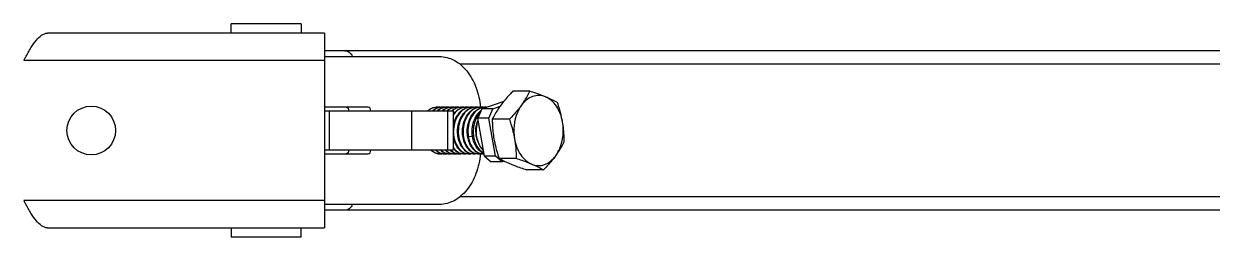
# Model space of a CAD drawing. Extents: x 1382187 to 1725648, y 860327 to 1571294.
# Drawn here: x 1525895 to 1528394, y 1227629 to 1228077 of the extents above; entities that cross this region are included whole.
import ezdxf

# ---------------------------------------------------------------- set-up
doc = ezdxf.new("R2010")
doc.units = 0
doc.header["$LTSCALE"] = 1000
doc.header["$MEASUREMENT"] = 0

msp = doc.modelspace()

# ---------------------------------------------------------------- linework, layer by layer
for p, q in [((1526478.8, 1228077.1), (1526331.6, 1228077.1)), ((1526331.6, 1228057.4), (1526331.6, 1228077.1)), ((1526478.8, 1228077.1), (1526478.8, 1228057.4)), ((1526527.8, 1228057.4), (1525945.4, 1228057.4)), ((1526527.8, 1228057.4), (1526527.8, 1227648.6)), ((1526527.8, 1228000.2), (1525895.3, 1228000.2)), ((1529313, 1228020.6), (1526527.8, 1228020.6)), ((1526527.8, 1228008.4), (1526769.5, 1228008.4)), ((1529192.1, 1227992), (1526812.3, 1227992)), ((1526959.5, 1227935.5), (1526923.6, 1227935.5)), ((1526619.1, 1227902.1), (1526527.8, 1227902.1)), ((1526858.3, 1227898.5), (1526905.1, 1227914.9)), ((1526881.4, 1227898.5), (1526896.7, 1227903.9)), ((1526798.8, 1227893.9), (1526527.8, 1227893.9)), ((1526537.8, 1227812.1), (1526537.8, 1227893.9)), ((1526711.2, 1227812.1), (1526711.2, 1227893.9)), ((1526786.8, 1227812.1), (1526786.8, 1227893.9)), ((1526798.8, 1227812.1), (1526798.8, 1227893.9)), ((1526858.3, 1227898.5), (1526849.8, 1227878.7)), ((1526873, 1227878.7), (1526849.8, 1227878.7)), ((1526863.7, 1227799.3), (1526849.8, 1227878.7)), ((1526881.4, 1227898.5), (1526858.3, 1227898.5)), ((1526873, 1227878.7), (1526881.4, 1227898.5)), ((1526886.8, 1227799.3), (1526873, 1227878.7)), ((1526916.2, 1227876.6), (1526880.3, 1227876.6)), ((1526829.9, 1227839.8), (1526838.4, 1227841.9)), ((1526527.8, 1227812.1), (1526798.8, 1227812.1)), ((1526527.8, 1227803.9), (1526619.1, 1227803.9)), ((1526886.8, 1227799.3), (1526863.7, 1227799.3)), ((1526863.7, 1227799.3), (1526877.7, 1227787.4)), ((1526900.8, 1227787.4), (1526877.7, 1227787.4)), ((1526900.8, 1227787.4), (1526886.8, 1227799.3)), ((1526930.6, 1227794.1), (1526894.7, 1227794.1)), ((1526905, 1227788.9), (1526900.8, 1227787.4)), ((1526988.3, 1227770.5), (1526952.5, 1227770.5)), ((1526527.8, 1227705.8), (1525895.3, 1227705.8)), ((1529192.1, 1227714), (1526812.3, 1227714)), ((1526769.5, 1227697.6), (1526527.8, 1227697.6)), ((1529313, 1227685.4), (1526527.8, 1227685.4)), ((1525945.4, 1227648.6), (1526527.8, 1227648.6)), ((1526331.6, 1227648.6), (1526331.6, 1227628.9)), ((1526478.8, 1227628.9), (1526331.6, 1227628.9)), ((1526478.8, 1227628.9), (1526478.8, 1227648.6))]:
    msp.add_line(p, q)
msp.add_circle((1526037.2, 1227853), 51.1)
for centre, radius, start, end in [((1526182.7, 1227847.4), 325.5, 150.7378, 152.0022), ((1526764.2, 1227873.5), 28.6, 105.9619, 108.4588), ((1526765.6, 1227873), 29.1, 108.4603, 110.6754), ((1526765.1, 1227875.1), 26.9, 92.6981, 95.2477), ((1526765.1, 1227875.2), 26.9, 90.008, 92.6973), ((1526765.1, 1227875), 27.1, 80.0725, 89.9827), ((1526774.3, 1227873.5), 28.6, 105.9611, 108.4587), ((1526775.7, 1227873), 29.1, 108.4602, 110.6744), ((1526775.2, 1227875.2), 26.9, 89.9975, 92.695), ((1526775.2, 1227875), 27.1, 80.1241, 89.9724), ((1526784.4, 1227873.5), 28.6, 105.9615, 108.4587), ((1526785.9, 1227873), 29.1, 108.4602, 110.6742), ((1526785.4, 1227875.2), 26.9, 90.011, 92.6839), ((1526785.3, 1227875), 27.1, 80.1633, 89.9862), ((1526794.5, 1227873.5), 28.6, 105.9624, 108.4588), ((1526796, 1227873), 29.1, 108.4603, 110.6751), ((1526795.5, 1227875.1), 26.9, 92.6985, 95.2581), ((1526795.5, 1227875.2), 26.9, 90.005, 92.6978), ((1526795.5, 1227875), 27.1, 80.0816, 89.9797), ((1526804.7, 1227873.5), 28.6, 105.9612, 108.4587), ((1526806.1, 1227873), 29.1, 108.4602, 110.6743), ((1526805.6, 1227875.2), 26.9, 90.0011, 92.692), ((1526805.6, 1227875), 27.1, 80.141, 89.976), ((1526814.8, 1227873.5), 28.6, 105.9616, 108.4587), ((1526816.2, 1227873), 29.1, 108.4602, 110.6747), ((1526815.7, 1227875.1), 26.9, 92.6886, 95.2518), ((1526815.7, 1227875.2), 26.9, 90.008, 92.6878), ((1526815.7, 1227875), 27.1, 80.0747, 89.9827), ((1526824.9, 1227873.5), 28.6, 105.9612, 108.4587), ((1526826.3, 1227873), 29.1, 108.4603, 110.6749), ((1526825.8, 1227875.2), 26.9, 90.0004, 92.6959), ((1526825.8, 1227875), 27.1, 80.395, 89.9755), ((1526835.1, 1227873.3), 28.8, 108.117, 108.456), ((1526835, 1227873.5), 28.6, 105.9641, 108.119), ((1526836.5, 1227873), 29.1, 108.4602, 110.6741), ((1526835.9, 1227875.2), 26.9, 90.0063, 92.6857), ((1526835.9, 1227875), 27.1, 80.1504, 89.9814), ((1526845.1, 1227873.5), 28.6, 105.9619, 108.4587), ((1526846.6, 1227873), 29.1, 108.4602, 110.6754), ((1526846.1, 1227875.1), 26.9, 92.6938, 95.2451), ((1526846.1, 1227875.2), 26.9, 90.008, 92.693), ((1526846.1, 1227875), 27.1, 80.0711, 89.9827), ((1526855.3, 1227873.5), 28.6, 105.9611, 108.4587), ((1526856.7, 1227873), 29.1, 108.4602, 110.6746), ((1526856.2, 1227875.2), 26.9, 89.9973, 92.6949), ((1526856.2, 1227875), 27.1, 80.1078, 89.9722), ((1526865.4, 1227873.5), 28.6, 105.8298, 108.459), ((1526866.9, 1227872.9), 29.3, 108.4202, 110.7394), ((1526866.4, 1227875), 27, 92.8574, 95.2194), ((1526866.4, 1227875), 27, 90.0081, 92.8567), ((1526866.4, 1227875), 27.1, 86.5315, 90.0065), ((1526768.9, 1227865.6), 37.9, 129.7045, 131.528), ((1526770.4, 1227865.2), 38.3, 131.2696, 131.5925), ((1526809.1, 1227865.8), 37.5, 128.3867, 131.6033), ((1526810.7, 1227865.5), 37.9, 129.969, 131.5624), ((1526820.4, 1227866), 37.3, 127.6353, 131.5837), ((1526875.5, 1227850.8), 58.1, 172.211, 172.5185), ((1526861.7, 1227850.3), 54.3, 188.9818, 191.0323), ((1526872.1, 1227850.4), 54.6, 189.0333, 189.9567), ((1526892, 1227850.3), 54.3, 188.9052, 190.5042), ((1526903.8, 1227850.4), 65.9, 187.4386, 189.2614), ((1526891.5, 1227850.2), 53.8, 190.5055, 191.18), ((1526784.5, 1227836), 33.7, 225.4665, 228.8015), ((1526770.2, 1227826.3), 22.3, 266.7735, 270.0108), ((1526770.2, 1227826.5), 22.6, 270.0526, 281.0446), ((1526794.7, 1227836), 33.7, 225.4871, 228.7938), ((1526780.3, 1227826.3), 22.3, 266.7894, 270.0075), ((1526780.3, 1227826.5), 22.6, 270.049, 280.9977), ((1526804.8, 1227836), 33.7, 225.4659, 228.8093), ((1526790.4, 1227826.3), 22.3, 266.785, 269.9983), ((1526790.4, 1227826.5), 22.6, 270.0405, 281.0531), ((1526814.9, 1227836), 33.7, 225.4702, 228.7951), ((1526828, 1227838.8), 37.8, 219.2284, 222.3075), ((1526800.5, 1227826.3), 22.3, 266.7769, 270.0081), ((1526825.7, 1227836.7), 34.7, 222.2645, 228.752), ((1526800.5, 1227826.5), 22.6, 270.0497, 281.0016), ((1526810.7, 1227826.3), 22.3, 266.7867, 270.0021), ((1526810.6, 1227826.5), 22.6, 270.0437, 281.0051), ((1526820.8, 1227826.3), 22.3, 266.7795, 270.0015), ((1526820.8, 1227826.5), 22.6, 270.0437, 281.062), ((1526830.9, 1227826.3), 22.3, 266.7801, 270.0075), ((1526830.9, 1227826.5), 22.6, 270.049, 280.9954), ((1526841, 1227826.3), 22.3, 266.7856, 269.9966), ((1526841, 1227826.5), 22.6, 270.0384, 281.0179), ((1526851.1, 1227826.3), 22.3, 266.7743, 270.0077), ((1526851.1, 1227826.5), 22.6, 270.0498, 281.0645), ((1526861.2, 1227826.3), 22.3, 266.7845, 274.2112), ((1526182.7, 1227858.6), 325.5, 207.9978, 209.2622)]:
    msp.add_arc(centre, radius, start, end)
for points, knots in [([(1525898.8, 1228006.5), (1525902.5, 1228013.2), (1525909.8, 1228025.8), (1525922.4, 1228044.9), (1525936.2, 1228057.4), (1525945.4, 1228057.4)], [0, 0, 0, 0, 0.326101, 0.611119, 1, 1, 1, 1]), ([(1526570, 1228020.6), (1526573.3, 1228020.6), (1526580.5, 1228017.9), (1526584.8, 1228011.9), (1526586.6, 1228008.4)], [0, 0, 0, 0, 0.461863, 1, 1, 1, 1]), ([(1526769.5, 1228008.4), (1526780, 1228008.4), (1526802.3, 1228002.3), (1526829.3, 1227978.1), (1526848.1, 1227943.3), (1526854.1, 1227916.2), (1526855.4, 1227902)], [0, 0, 0, 0, 0.212085, 0.446759, 0.711828, 1, 1, 1, 1]), ([(1526923.6, 1227935.5), (1526921.3, 1227933.1), (1526912.3, 1227923.7), (1526903.9, 1227913.8), (1526898.2, 1227906)], [0, 0, 0, 0, 0.257895, 1, 1, 1, 1]), ([(1526941.6, 1227906), (1526943.4, 1227908.5), (1526950, 1227917.9), (1526955.7, 1227927.9), (1526959.5, 1227935.5)], [0, 0, 0, 0, 0.263099, 1, 1, 1, 1]), ([(1526992.1, 1227923.7), (1526987.8, 1227925.4), (1526978.7, 1227927.5), (1526964.6, 1227925.1), (1526951.7, 1227917.8), (1526944.7, 1227910.3), (1526941.6, 1227906)], [0, 0, 0, 0, 0.238229, 0.47528, 0.726056, 1, 1, 1, 1]), ([(1526992.1, 1227923.7), (1526989.6, 1227924.7), (1526978.8, 1227929), (1526967.9, 1227932.7), (1526959.5, 1227935.5)], [0, 0, 0, 0, 0.233658, 1, 1, 1, 1]), ([(1526572.9, 1227902.1), (1526574.5, 1227902.1), (1526577.9, 1227899.6), (1526578.7, 1227895.9), (1526578.7, 1227893.9)], [0, 0, 0, 0, 0.440239, 1, 1, 1, 1]), ([(1526624.9, 1227893.9), (1526624.9, 1227895.9), (1526624.2, 1227899.6), (1526620.7, 1227902.1), (1526619.1, 1227902.1)], [0, 0, 0, 0, 0.559761, 1, 1, 1, 1]), ([(1526744.7, 1227894.7), (1526745.5, 1227895.4), (1526748.7, 1227897.8), (1526752.3, 1227899.7), (1526755.1, 1227900.6)], [0, 0, 0, 0, 0.25881, 1, 1, 1, 1]), ([(1526755.3, 1227900.2), (1526754.4, 1227899.9), (1526750.8, 1227898.3), (1526747.4, 1227896), (1526745.2, 1227894)], [0, 0, 0, 0, 0.242679, 1, 1, 1, 1]), ([(1526753.9, 1227893.9), (1526754.8, 1227894.7), (1526758.2, 1227897.5), (1526762.2, 1227899.6), (1526765.3, 1227900.6)], [0, 0, 0, 0, 0.25985, 1, 1, 1, 1]), ([(1526765.5, 1227900.2), (1526764.5, 1227899.9), (1526760.8, 1227898.3), (1526757.4, 1227895.9), (1526755.1, 1227893.9)], [0, 0, 0, 0, 0.242549, 1, 1, 1, 1]), ([(1526764, 1227893.9), (1526764.9, 1227894.7), (1526768.3, 1227897.5), (1526772.3, 1227899.6), (1526775.4, 1227900.6)], [0, 0, 0, 0, 0.25988, 1, 1, 1, 1]), ([(1526775.6, 1227900.2), (1526774.7, 1227899.9), (1526770.9, 1227898.3), (1526767.6, 1227895.9), (1526765.3, 1227893.9)], [0, 0, 0, 0, 0.242552, 1, 1, 1, 1]), ([(1526774.1, 1227893.9), (1526775, 1227894.7), (1526778.4, 1227897.5), (1526782.4, 1227899.6), (1526785.5, 1227900.6)], [0, 0, 0, 0, 0.259876, 1, 1, 1, 1]), ([(1526785.7, 1227900.2), (1526784.8, 1227899.9), (1526781.1, 1227898.3), (1526777.7, 1227895.9), (1526775.4, 1227893.9)], [0, 0, 0, 0, 0.242544, 1, 1, 1, 1]), ([(1526785.8, 1227895.2), (1526786.6, 1227895.8), (1526789.6, 1227898), (1526793, 1227899.7), (1526795.6, 1227900.6)], [0, 0, 0, 0, 0.258068, 1, 1, 1, 1]), ([(1526795.8, 1227900.2), (1526795, 1227899.9), (1526791.6, 1227898.5), (1526788.4, 1227896.4), (1526786.3, 1227894.6)], [0, 0, 0, 0, 0.243219, 1, 1, 1, 1]), ([(1526794.4, 1227893.9), (1526795.2, 1227894.7), (1526798.7, 1227897.5), (1526802.6, 1227899.6), (1526805.7, 1227900.6)], [0, 0, 0, 0, 0.259878, 1, 1, 1, 1]), ([(1526805.9, 1227900.2), (1526805.2, 1227900), (1526802.3, 1227898.7), (1526799.5, 1227897), (1526797.6, 1227895.5)], [0, 0, 0, 0, 0.244171, 1, 1, 1, 1]), ([(1526798.7, 1227887.7), (1526801, 1227890.7), (1526806.1, 1227896), (1526812.6, 1227899.5), (1526815.8, 1227900.6)], [0, 0, 0, 0, 0.520421, 1, 1, 1, 1]), ([(1526798.7, 1227863.8), (1526799.5, 1227868.1), (1526802, 1227876.4), (1526808, 1227887.3), (1526816, 1227895.8), (1526822.6, 1227899.5), (1526826, 1227900.6)], [0, 0, 0, 0, 0.276521, 0.537648, 0.778453, 1, 1, 1, 1]), ([(1526816.1, 1227900.2), (1526812.6, 1227899), (1526806, 1227894.9), (1526800.9, 1227889.1), (1526798.7, 1227885.8)], [0, 0, 0, 0, 0.478395, 1, 1, 1, 1]), ([(1526826.2, 1227900.2), (1526822.1, 1227898.7), (1526814.3, 1227893.6), (1526805.7, 1227882), (1526800.1, 1227867.5), (1526798.7, 1227856.8), (1526798.7, 1227851.4)], [0, 0, 0, 0, 0.218898, 0.461373, 0.725247, 1, 1, 1, 1]), ([(1526823.1, 1227810.6), (1526816.9, 1227816.1), (1526810.3, 1227828.2), (1526807.2, 1227845.6), (1526807.7, 1227860), (1526811, 1227873.8), (1526817.1, 1227885.9), (1526825.4, 1227895.4), (1526832.5, 1227899.4), (1526836.1, 1227900.6)], [0, 0, 0, 0, 0.235001, 0.369196, 0.507414, 0.643709, 0.772807, 0.891505, 1, 1, 1, 1]), ([(1526836.3, 1227900.2), (1526832, 1227898.6), (1526823.7, 1227893), (1526814.8, 1227880.2), (1526809.4, 1227864.4), (1526808.2, 1227847.4), (1526811, 1227831), (1526817.6, 1227817), (1526827.4, 1227807.1), (1526835.8, 1227804.2), (1526839.8, 1227804)], [0, 0, 0, 0, 0.114222, 0.241564, 0.380183, 0.523375, 0.662466, 0.789658, 0.901085, 1, 1, 1, 1]), ([(1526833.2, 1227810.6), (1526827, 1227816.1), (1526820.5, 1227828.2), (1526817.4, 1227845.6), (1526817.8, 1227860), (1526821.1, 1227873.8), (1526827.2, 1227885.9), (1526835.6, 1227895.4), (1526842.6, 1227899.4), (1526846.2, 1227900.6)], [0, 0, 0, 0, 0.234995, 0.369193, 0.507415, 0.643708, 0.772808, 0.891506, 1, 1, 1, 1]), ([(1526846.4, 1227900.2), (1526842.1, 1227898.6), (1526833.8, 1227893), (1526824.9, 1227880.2), (1526819.6, 1227864.4), (1526818.3, 1227847.4), (1526821.1, 1227831), (1526827.7, 1227817), (1526837.5, 1227807.1), (1526845.9, 1227804.2), (1526849.9, 1227804)], [0, 0, 0, 0, 0.11422, 0.241557, 0.38018, 0.523371, 0.662464, 0.789655, 0.901082, 1, 1, 1, 1]), ([(1526828.7, 1227839.5), (1526827.6, 1227846), (1526827.4, 1227859.1), (1526832.2, 1227877.5), (1526841.8, 1227892.5), (1526851.4, 1227899), (1526856.3, 1227900.6)], [0, 0, 0, 0, 0.271171, 0.538307, 0.783282, 1, 1, 1, 1]), ([(1526856.5, 1227900.2), (1526851.7, 1227898.4), (1526842.5, 1227891.8), (1526833.3, 1227876.9), (1526828.7, 1227858.9), (1526828.9, 1227846.1), (1526829.9, 1227839.8)], [0, 0, 0, 0, 0.217951, 0.46337, 0.729831, 1, 1, 1, 1]), ([(1526898.2, 1227906), (1526896.4, 1227903.6), (1526889.8, 1227894.2), (1526884.1, 1227884.2), (1526880.3, 1227876.6)], [0, 0, 0, 0, 0.263099, 1, 1, 1, 1]), ([(1526941.6, 1227906), (1526939.7, 1227903.5), (1526931.8, 1227893.2), (1526923, 1227883.6), (1526916.2, 1227876.6)], [0, 0, 0, 0, 0.240981, 1, 1, 1, 1]), ([(1526941.6, 1227906), (1526938.2, 1227901.4), (1526926.3, 1227879.9), (1526923.9, 1227853.7), (1526927.1, 1227835.3)], [0, 0, 0, 0, 0.235366, 1, 1, 1, 1]), ([(1526992.1, 1227923.7), (1526994.4, 1227922.7), (1527003, 1227919.1), (1527011.3, 1227915.1), (1527017.2, 1227911.9)], [0, 0, 0, 0, 0.275005, 1, 1, 1, 1]), ([(1527028.2, 1227870.7), (1527027.1, 1227876.8), (1527023.9, 1227888.4), (1527016, 1227904), (1527005.4, 1227916.3), (1526996.6, 1227921.9), (1526992.1, 1227923.7)], [0, 0, 0, 0, 0.27851, 0.540172, 0.780428, 1, 1, 1, 1]), ([(1527028.2, 1227870.7), (1527027.6, 1227874.1), (1527024.8, 1227888.1), (1527020.7, 1227901.8), (1527017.2, 1227911.9)], [0, 0, 0, 0, 0.248499, 1, 1, 1, 1]), ([(1526838.5, 1227841.9), (1526837.1, 1227852), (1526838.8, 1227872), (1526849.5, 1227889.7), (1526856.8, 1227895.4)], [0, 0, 0, 0, 0.526254, 1, 1, 1, 1]), ([(1526854.9, 1227891.1), (1526849.4, 1227885.1), (1526843.4, 1227873.5), (1526840.2, 1227856.8), (1526840.2, 1227843.6), (1526842.6, 1227831.1), (1526848.4, 1227817.3), (1526856.4, 1227808.8), (1526862.5, 1227806)], [0, 0, 0, 0, 0.255096, 0.39268, 0.530602, 0.663916, 0.788307, 1, 1, 1, 1]), ([(1526880.3, 1227876.6), (1526880.3, 1227873.2), (1526880.6, 1227859.4), (1526882, 1227845.6), (1526883.8, 1227835.3)], [0, 0, 0, 0, 0.246121, 1, 1, 1, 1]), ([(1526916.2, 1227876.6), (1526917.3, 1227873.2), (1526921.8, 1227859.7), (1526925.3, 1227845.8), (1526927.1, 1227835.3)], [0, 0, 0, 0, 0.251163, 1, 1, 1, 1]), ([(1526808, 1227841.8), (1526807.8, 1227843.6), (1526807, 1227850.7), (1526807.5, 1227857.9), (1526808.7, 1227863.1)], [0, 0, 0, 0, 0.247797, 1, 1, 1, 1]), ([(1526818.2, 1227841.8), (1526817.9, 1227843.1), (1526817.3, 1227848.6), (1526817.4, 1227854.2), (1526818, 1227858.3)], [0, 0, 0, 0, 0.247252, 1, 1, 1, 1]), ([(1526828.9, 1227838.7), (1526828.4, 1227840.8), (1526827.1, 1227849.2), (1526827.7, 1227857.9), (1526829.2, 1227864.2)], [0, 0, 0, 0, 0.246468, 1, 1, 1, 1]), ([(1526838.4, 1227841.9), (1526838.1, 1227843.7), (1526837.3, 1227851), (1526837.9, 1227858.4), (1526839.2, 1227863.8)], [0, 0, 0, 0, 0.247915, 1, 1, 1, 1]), ([(1526851.8, 1227826), (1526850, 1227829.5), (1526844.2, 1227845.1), (1526845.5, 1227863.2), (1526850.4, 1227874.9)], [0, 0, 0, 0, 0.239303, 1, 1, 1, 1]), ([(1526861.4, 1227811.8), (1526854.1, 1227818.9), (1526847.3, 1227835), (1526846.4, 1227856.7), (1526848.7, 1227868.2), (1526850.7, 1227873.6)], [0, 0, 0, 0, 0.470214, 0.736055, 1, 1, 1, 1]), ([(1527013.7, 1227800), (1527017.1, 1227804.6), (1527029, 1227826.1), (1527031.4, 1227852.3), (1527028.2, 1227870.7)], [0, 0, 0, 0, 0.235366, 1, 1, 1, 1]), ([(1527031.6, 1227829.4), (1527031.6, 1227832.8), (1527031.3, 1227846.6), (1527030, 1227860.4), (1527028.2, 1227870.7)], [0, 0, 0, 0, 0.246121, 1, 1, 1, 1]), ([(1526798.7, 1227848.5), (1526798.9, 1227842.8), (1526800.6, 1227831.8), (1526807.2, 1227817.5), (1526817, 1227807.2), (1526825.6, 1227804.2), (1526829.6, 1227804)], [0, 0, 0, 0, 0.291873, 0.559175, 0.79302, 1, 1, 1, 1]), ([(1526813, 1227810.6), (1526811.2, 1227812.2), (1526804.1, 1227819.9), (1526800.2, 1227830), (1526798.7, 1227837.8)], [0, 0, 0, 0, 0.228177, 1, 1, 1, 1]), ([(1526843.3, 1227810.6), (1526841.4, 1227812.3), (1526834, 1227820.4), (1526830.1, 1227831.2), (1526828.7, 1227839.5)], [0, 0, 0, 0, 0.22749, 1, 1, 1, 1]), ([(1526829.9, 1227839.8), (1526830.7, 1227835), (1526833.2, 1227826), (1526840, 1227814.5), (1526849.1, 1227806.5), (1526856.5, 1227804.2), (1526860, 1227804)], [0, 0, 0, 0, 0.290521, 0.554658, 0.788516, 1, 1, 1, 1]), ([(1526853.4, 1227810.6), (1526851.6, 1227812.3), (1526844.1, 1227820.5), (1526840.1, 1227831.4), (1526838.8, 1227839.8)], [0, 0, 0, 0, 0.227377, 1, 1, 1, 1]), ([(1526883.8, 1227835.3), (1526884.4, 1227831.8), (1526887.2, 1227817.9), (1526891.2, 1227804.2), (1526894.7, 1227794.1)], [0, 0, 0, 0, 0.248499, 1, 1, 1, 1]), ([(1526927.1, 1227835.3), (1526928.2, 1227829.2), (1526931.4, 1227817.6), (1526939.3, 1227802), (1526949.9, 1227789.7), (1526958.7, 1227784.1), (1526963.2, 1227782.3)], [0, 0, 0, 0, 0.27851, 0.540172, 0.780428, 1, 1, 1, 1]), ([(1526927.1, 1227835.3), (1526927.7, 1227831.9), (1526929.8, 1227818.2), (1526930.5, 1227804.4), (1526930.6, 1227794.1)], [0, 0, 0, 0, 0.254083, 1, 1, 1, 1]), ([(1527013.7, 1227800), (1527015.5, 1227802.4), (1527022.1, 1227811.8), (1527027.8, 1227821.8), (1527031.6, 1227829.4)], [0, 0, 0, 0, 0.263099, 1, 1, 1, 1]), ([(1526578.7, 1227812.1), (1526578.7, 1227810.1), (1526577.9, 1227806.4), (1526574.5, 1227803.9), (1526572.9, 1227803.9)], [0, 0, 0, 0, 0.559761, 1, 1, 1, 1]), ([(1526619.1, 1227803.9), (1526620.7, 1227803.9), (1526624.2, 1227806.4), (1526624.9, 1227810.1), (1526624.9, 1227812.1)], [0, 0, 0, 0, 0.440239, 1, 1, 1, 1]), ([(1526768.9, 1227803.9), (1526765.7, 1227803.9), (1526758.9, 1227805.5), (1526753.3, 1227809.5), (1526750.8, 1227812)], [0, 0, 0, 0, 0.479607, 1, 1, 1, 1]), ([(1526752.1, 1227812), (1526754.4, 1227809.7), (1526759.6, 1227805.8), (1526765.9, 1227804.1), (1526768.9, 1227804)], [0, 0, 0, 0, 0.520009, 1, 1, 1, 1]), ([(1526762.2, 1227812), (1526764.5, 1227809.7), (1526769.7, 1227805.8), (1526776, 1227804.1), (1526779, 1227804)], [0, 0, 0, 0, 0.519993, 1, 1, 1, 1]), ([(1526779, 1227803.9), (1526776.1, 1227803.9), (1526770, 1227805.2), (1526764.7, 1227808.6), (1526762.4, 1227810.6)], [0, 0, 0, 0, 0.482588, 1, 1, 1, 1]), ([(1526855.5, 1227804.5), (1526854.2, 1227790.2), (1526848.2, 1227763), (1526829.4, 1227728), (1526802.4, 1227703.8), (1526780, 1227697.6), (1526769.5, 1227697.6)], [0, 0, 0, 0, 0.288185, 0.553327, 0.788006, 1, 1, 1, 1]), ([(1526772.3, 1227812), (1526774.6, 1227809.7), (1526779.8, 1227805.8), (1526786.1, 1227804.1), (1526789.2, 1227804)], [0, 0, 0, 0, 0.52002, 1, 1, 1, 1]), ([(1526789.2, 1227803.9), (1526786.2, 1227803.9), (1526780.1, 1227805.2), (1526774.8, 1227808.6), (1526772.5, 1227810.6)], [0, 0, 0, 0, 0.482583, 1, 1, 1, 1]), ([(1526782.4, 1227812), (1526784.8, 1227809.7), (1526790, 1227805.8), (1526796.2, 1227804.1), (1526799.3, 1227804)], [0, 0, 0, 0, 0.520002, 1, 1, 1, 1]), ([(1526799.3, 1227803.9), (1526796.3, 1227803.9), (1526790.2, 1227805.2), (1526785, 1227808.6), (1526782.6, 1227810.6)], [0, 0, 0, 0, 0.482587, 1, 1, 1, 1]), ([(1526792.5, 1227812), (1526794.9, 1227809.7), (1526800.1, 1227805.8), (1526806.4, 1227804.1), (1526809.4, 1227804)], [0, 0, 0, 0, 0.520001, 1, 1, 1, 1]), ([(1526809.4, 1227803.9), (1526806.5, 1227803.9), (1526800.3, 1227805.2), (1526795.1, 1227808.6), (1526792.7, 1227810.6)], [0, 0, 0, 0, 0.482586, 1, 1, 1, 1]), ([(1526798.7, 1227816.6), (1526801.3, 1227813), (1526807.4, 1227807), (1526815.6, 1227804.2), (1526819.5, 1227804)], [0, 0, 0, 0, 0.52908, 1, 1, 1, 1]), ([(1526819.5, 1227803.9), (1526816.6, 1227803.9), (1526810.4, 1227805.2), (1526805.2, 1227808.6), (1526802.8, 1227810.6)], [0, 0, 0, 0, 0.482585, 1, 1, 1, 1]), ([(1526829.6, 1227803.9), (1526826.7, 1227803.9), (1526820.5, 1227805.2), (1526815.3, 1227808.6), (1526813, 1227810.6)], [0, 0, 0, 0, 0.482588, 1, 1, 1, 1]), ([(1526839.8, 1227803.9), (1526836.8, 1227803.9), (1526830.7, 1227805.2), (1526825.4, 1227808.6), (1526823.1, 1227810.6)], [0, 0, 0, 0, 0.482586, 1, 1, 1, 1]), ([(1526849.9, 1227803.9), (1526846.9, 1227803.9), (1526840.8, 1227805.2), (1526835.6, 1227808.6), (1526833.2, 1227810.6)], [0, 0, 0, 0, 0.482586, 1, 1, 1, 1]), ([(1526860, 1227803.9), (1526857, 1227803.9), (1526850.9, 1227805.2), (1526845.7, 1227808.6), (1526843.3, 1227810.6)], [0, 0, 0, 0, 0.482589, 1, 1, 1, 1]), ([(1526862.6, 1227805.2), (1526861.8, 1227805.5), (1526858.5, 1227806.8), (1526855.5, 1227808.9), (1526853.4, 1227810.6)], [0, 0, 0, 0, 0.241445, 1, 1, 1, 1]), ([(1526894.7, 1227794.1), (1526896.6, 1227793.1), (1526904.8, 1227788.8), (1526913.2, 1227785), (1526919.8, 1227782.3)], [0, 0, 0, 0, 0.226572, 1, 1, 1, 1]), ([(1526919.8, 1227782.3), (1526922.3, 1227781.3), (1526933.1, 1227777), (1526944, 1227773.3), (1526952.5, 1227770.5)], [0, 0, 0, 0, 0.233658, 1, 1, 1, 1]), ([(1526963.2, 1227782.3), (1526960.7, 1227783.3), (1526949.9, 1227787.5), (1526939, 1227791.3), (1526930.6, 1227794.1)], [0, 0, 0, 0, 0.233658, 1, 1, 1, 1]), ([(1526963.2, 1227782.3), (1526967.4, 1227780.6), (1526976.6, 1227778.5), (1526990.7, 1227780.8), (1527003.6, 1227788.2), (1527010.6, 1227795.7), (1527013.7, 1227800)], [0, 0, 0, 0, 0.238229, 0.47528, 0.726056, 1, 1, 1, 1]), ([(1526963.2, 1227782.3), (1526965.6, 1227781.3), (1526974.1, 1227777.7), (1526982.4, 1227773.7), (1526988.3, 1227770.5)], [0, 0, 0, 0, 0.275005, 1, 1, 1, 1]), ([(1527013.7, 1227800), (1527011.9, 1227797.4), (1527003.9, 1227787.2), (1526995.2, 1227777.6), (1526988.3, 1227770.5)], [0, 0, 0, 0, 0.240981, 1, 1, 1, 1]), ([(1525945.4, 1227648.6), (1525936.2, 1227648.6), (1525922.4, 1227661.1), (1525909.8, 1227680.2), (1525902.5, 1227692.8), (1525898.8, 1227699.5)], [0, 0, 0, 0, 0.388881, 0.673899, 1, 1, 1, 1]), ([(1526586.6, 1227697.5), (1526584.8, 1227694.1), (1526580.5, 1227688.1), (1526573.3, 1227685.4), (1526570, 1227685.4)], [0, 0, 0, 0, 0.538137, 1, 1, 1, 1])]:
    msp.add_open_spline(points, degree=3, knots=knots)
for points in [[(1526756.3, 1227901), (1526758.8, 1227901.7), (1526761.3, 1227902.1), (1526763.8, 1227902.1)], [(1526762.7, 1227901.9), (1526760.5, 1227901.7), (1526758.4, 1227901.3), (1526756.4, 1227900.6)], [(1526766.4, 1227901), (1526768.9, 1227901.7), (1526771.4, 1227902.1), (1526774, 1227902.1)], [(1526774, 1227902), (1526771.4, 1227901.9), (1526768.9, 1227901.4), (1526766.5, 1227900.6)], [(1526776.6, 1227901), (1526779, 1227901.7), (1526781.6, 1227902.1), (1526784.1, 1227902.1)], [(1526784.1, 1227902), (1526781.6, 1227901.9), (1526779, 1227901.4), (1526776.6, 1227900.6)], [(1526786.7, 1227901), (1526789.1, 1227901.7), (1526791.7, 1227902.1), (1526794.2, 1227902.1)], [(1526793, 1227901.9), (1526790.9, 1227901.7), (1526788.8, 1227901.3), (1526786.8, 1227900.6)], [(1526796.8, 1227901), (1526799.2, 1227901.7), (1526801.8, 1227902.1), (1526804.3, 1227902.1)], [(1526804.3, 1227902), (1526801.8, 1227901.9), (1526799.3, 1227901.4), (1526796.9, 1227900.6)], [(1526806.9, 1227901), (1526809.4, 1227901.7), (1526811.9, 1227902.1), (1526814.4, 1227902.1)], [(1526813.2, 1227901.9), (1526811.1, 1227901.7), (1526809, 1227901.3), (1526807, 1227900.6)], [(1526817, 1227901), (1526819.5, 1227901.7), (1526822, 1227902.1), (1526824.6, 1227902.1)], [(1526824.6, 1227902), (1526822, 1227901.9), (1526819.5, 1227901.4), (1526817.1, 1227900.6)], [(1526827.2, 1227901), (1526829.6, 1227901.7), (1526832.2, 1227902.1), (1526834.7, 1227902.1)], [(1526834.7, 1227902), (1526832.2, 1227901.9), (1526829.6, 1227901.4), (1526827.2, 1227900.6)], [(1526837.3, 1227901), (1526839.7, 1227901.7), (1526842.3, 1227902.1), (1526844.8, 1227902.1)], [(1526843.6, 1227901.9), (1526841.5, 1227901.7), (1526839.4, 1227901.3), (1526837.3, 1227900.6)], [(1526847.4, 1227901), (1526849.8, 1227901.7), (1526852.4, 1227902.1), (1526854.9, 1227902.1)], [(1526854.9, 1227902), (1526852.4, 1227901.9), (1526849.9, 1227901.4), (1526847.5, 1227900.6)], [(1526857.6, 1227901), (1526860, 1227901.7), (1526862.5, 1227902.1), (1526865, 1227902.1)], [(1526863.9, 1227901.9), (1526861.8, 1227901.7), (1526859.7, 1227901.3), (1526857.7, 1227900.6)]]:
    msp.add_open_spline(points, degree=3)

doc.saveas('drawing.dxf')
